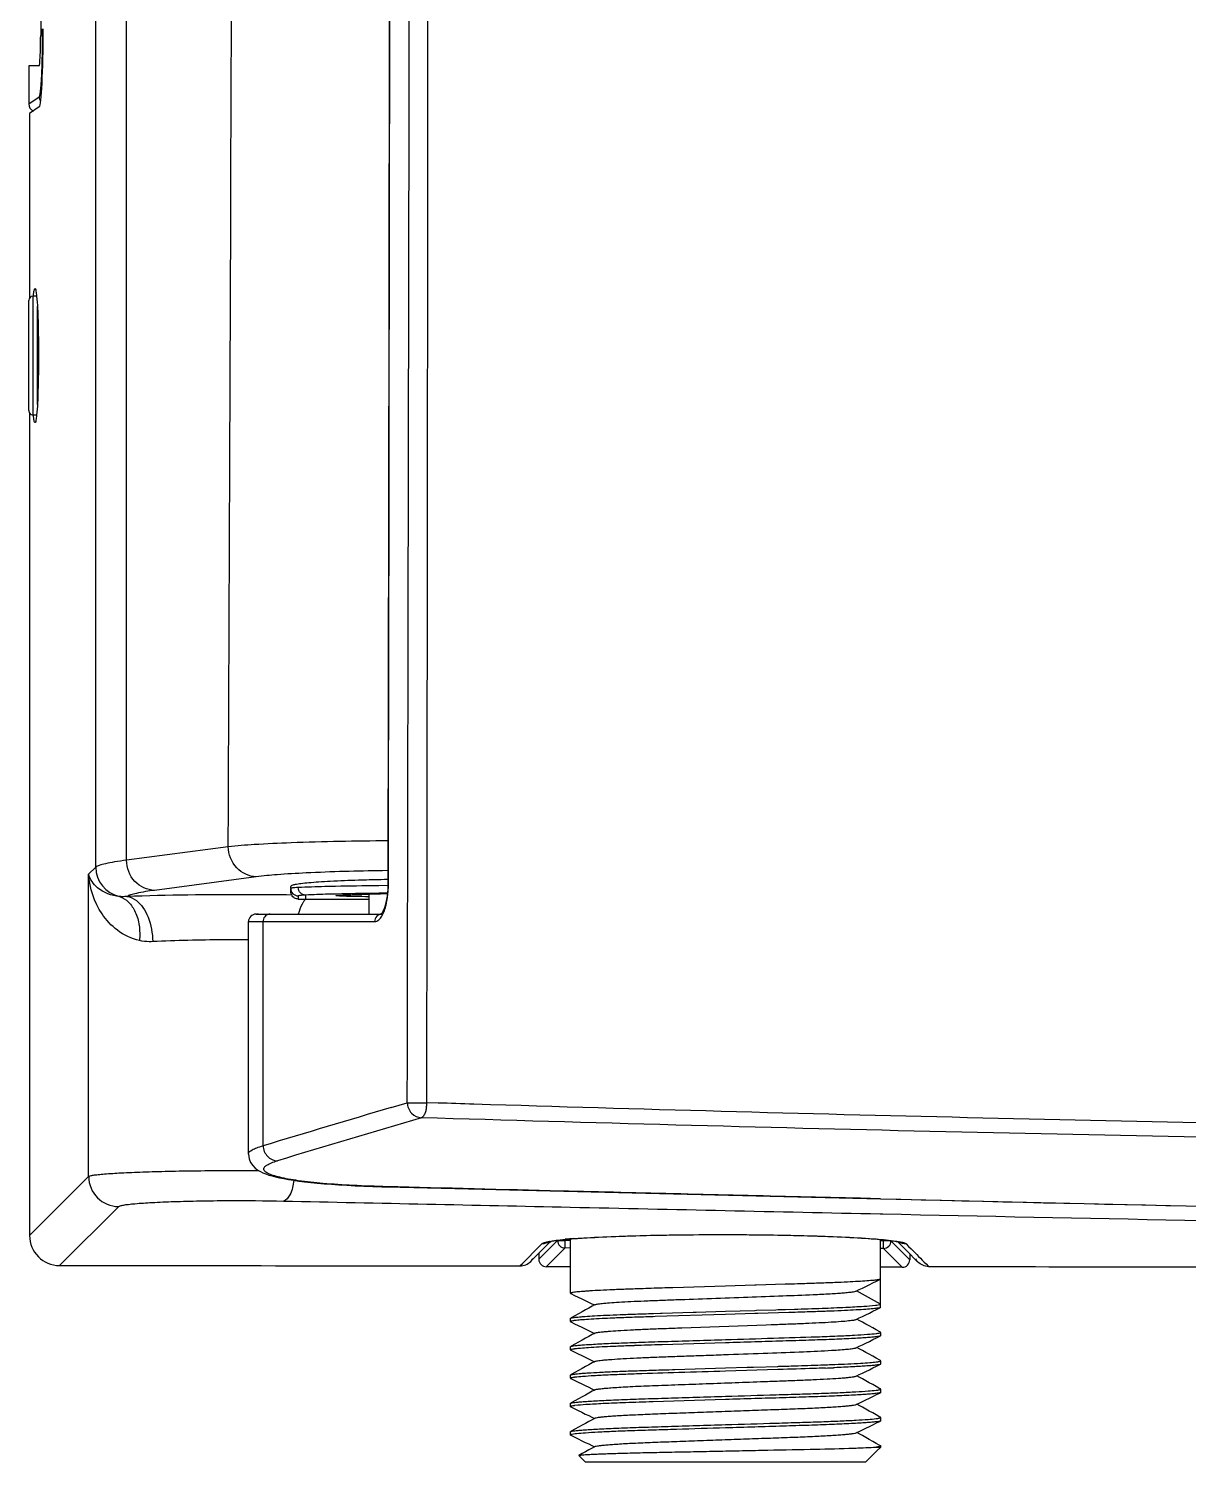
# Model space of a CAD drawing. Header units: millimetres. Extents: x 50 to 1284, y 47 to 781.
# Drawn here: x 49.9 to 127, y 368.3 to 463.6 of the extents above; entities that cross this region are included whole.
import ezdxf

# ---------------------------------------------------------------- set-up
doc = ezdxf.new("R2010")
doc.units = ezdxf.units.MM
doc.header["$LTSCALE"] = 20
doc.layers.add('00_COMPONENTS', color=7, linetype='Continuous')

msp = doc.modelspace()

# ---------------------------------------------------------------- linework, layer by layer
at = {"layer": '00_COMPONENTS', "color": 9, "linetype": 'Continuous'}
for p, q in [((54.402, 407.866), (54.402, 754.833)), ((56.44, 408.326), (56.44, 754.373)), ((50.873, 463.536), (50.873, 463.564)), ((50.873, 463.536), (50.91, 463.536)), ((50.833, 461.031), (50.835, 461.093)), ((49.944, 458.571), (50.645, 459.039)), ((50, 457.937), (50, 445.8)), ((50, 445.8), (50, 445.673)), ((50.245, 437.9), (50.245, 445.8)), ((50.523, 438.59), (50.523, 445.112)), ((50, 438.027), (50, 437.9)), ((50, 437.9), (50, 383.402)), ((63.203, 409.227), (56.44, 408.326)), ((54.402, 407.866), (53.928, 407.394)), ((73.804, 407.639), (73.451, 407.634)), ((53.928, 405.396), (53.928, 407.394)), ((65.064, 407.23), (58.302, 406.329)), ((72.813, 406.631), (72.412, 406.625)), ((73.197, 406.635), (72.813, 406.631)), ((73.802, 406.642), (73.197, 406.635)), ((67.847, 405.961), (67.847, 405.75)), ((68.328, 406.014), (68.328, 405.75)), ((73.202, 406.133), (72.831, 406.128)), ((73.773, 406.14), (73.202, 406.133)), ((53.928, 387.325), (53.928, 405.396)), ((64.542, 404.25), (65.116, 404.25)), ((65.116, 404.25), (65.512, 404.25)), ((65.512, 389.362), (65.512, 404.25)), ((65.512, 404.25), (65.978, 404.25)), ((65.978, 404.25), (66.884, 404.25)), ((66.884, 404.25), (70.395, 404.25)), ((70.395, 404.25), (72.923, 404.25)), ((74.015, 391.904), (75.087, 392.221)), ((77.135, 392.201), (76.392, 392.225)), ((80.61, 392.092), (79.517, 392.126)), ((50, 383.402), (53.928, 387.325)), ((73.7, 386.638), (73.744, 386.644)), ((51.997, 381.405), (55.925, 385.328)), ((106.504, 384.84), (106.67, 384.836)), ((50, 383.402), (49.999, 383.402)), ((83.895, 382.707), (84.06, 382.873)), ((85.073, 383.072), (84.374, 382.375)), ((85.073, 383.072), (85.073, 383.086)), ((85.073, 383.072), (85.572, 383.072)), ((85.571, 382.573), (85.572, 383.072)), ((85.572, 383.072), (85.572, 383.141)), ((85.931, 383.072), (85.572, 383.072)), ((106.718, 383.042), (106.531, 383.042)), ((106.717, 382.542), (106.718, 383.042)), ((106.718, 383.122), (106.718, 383.042)), ((107.217, 383.042), (106.718, 383.042)), ((107.217, 383.065), (107.217, 383.042)), ((107.43, 382.828), (107.217, 383.042)), ((108.464, 381.793), (107.43, 382.828)), ((108.227, 382.849), (108.391, 382.683)), ((82.74, 381.548), (83.895, 382.707)), ((84.051, 382.052), (83.826, 381.827)), ((84.161, 382.162), (84.051, 382.052)), ((84.374, 382.375), (84.161, 382.162)), ((85.571, 382.573), (84.325, 381.328)), ((85.931, 382.572), (85.571, 382.573)), ((106.717, 382.542), (106.531, 382.543)), ((107.964, 381.293), (106.717, 382.542)), ((108.391, 382.683), (108.556, 382.516)), ((82.575, 381.383), (82.74, 381.548)), ((109.546, 381.513), (109.712, 381.345))]:
    msp.add_line(p, q, dxfattribs=at)
at = {"layer": '00_COMPONENTS', "color": 7, "linetype": 'Continuous'}
for p, q in [((50.741, 699.6), (50.741, 463.1)), ((49.944, 461.1), (49.944, 458.571)), ((50.636, 461.1), (49.944, 461.1)), ((50.647, 458.367), (50, 457.937)), ((49.999, 457.935), (49.999, 446.287)), ((50, 457.935), (50, 457.937)), ((49.999, 446.287), (49.999, 445.8)), ((49.999, 445.8), (49.999, 445.671)), ((50.471, 445.8), (50.245, 445.8)), ((50.471, 445.8), (50.245, 445.8)), ((50.364, 446.3), (50.38, 446.287)), ((49.945, 438.2), (49.945, 445.5)), ((49.999, 438.029), (49.999, 437.9)), ((49.999, 437.9), (49.999, 437.408)), ((49.999, 437.408), (49.999, 383.402)), ((50.471, 437.9), (50.245, 437.9)), ((50.471, 437.9), (50.245, 437.9)), ((50.379, 437.408), (50.364, 437.4)), ((72.694, 407.022), (72.562, 407.019)), ((73.801, 407.045), (73.582, 407.041)), ((73.803, 406.737), (73.803, 406.737)), ((67.345, 406.461), (67.345, 406.585)), ((67.847, 405.75), (68.168, 405.75)), ((68.168, 405.75), (68.328, 405.75)), ((68.328, 405.75), (72.056, 405.75)), ((72.056, 405.75), (72.545, 405.75)), ((72.545, 406.072), (72.545, 404.75)), ((65.044, 404.75), (65.131, 404.75)), ((65.077, 404.75), (65.129, 404.75)), ((65.188, 404.75), (65.077, 404.75)), ((65.129, 404.75), (65.596, 404.75)), ((65.131, 404.75), (65.595, 404.75)), ((65.595, 404.75), (65.978, 404.75)), ((65.596, 404.75), (65.978, 404.75)), ((65.978, 404.75), (66.884, 404.75)), ((65.978, 404.75), (66.884, 404.75)), ((66.884, 404.75), (70.395, 404.75)), ((66.884, 404.75), (70.395, 404.75)), ((70.395, 404.75), (72.923, 404.75)), ((70.395, 404.75), (72.923, 404.75)), ((72.923, 404.75), (73.389, 404.75)), ((72.923, 404.75), (73.389, 404.75)), ((73.389, 404.75), (73.39, 404.75)), ((64.542, 388.816), (64.542, 404.25)), ((64.542, 388.812), (64.542, 388.813)), ((73.7, 386.638), (73.7, 386.638)), ((84.27, 382.664), (84.565, 382.96)), ((84.565, 382.96), (84.62, 383.015)), ((85.931, 379.567), (85.931, 383.174)), ((106.531, 380.512), (106.531, 383.14)), ((83.285, 381.676), (84.27, 382.664)), ((83.826, 382.219), (83.826, 381.827)), ((108.464, 382.186), (108.464, 381.793)), ((85.931, 381.326), (84.325, 381.328)), ((107.964, 381.293), (106.531, 381.296)), ((108.894, 381.75), (109.001, 381.642)), ((96.231, 380.039), (92.724, 379.932)), ((98.183, 380.099), (96.231, 380.039)), ((98.271, 380.102), (98.183, 380.099)), ((100.194, 380.161), (98.271, 380.102)), ((101.364, 380.197), (101.279, 380.194)), ((101.487, 380.2), (101.364, 380.197)), ((106.531, 380.512), (106.515, 380.497)), ((106.531, 378.845), (106.531, 380.512)), ((92.724, 379.932), (92.697, 379.931)), ((106.531, 378.845), (104.931, 379.733)), ((87.354, 378.865), (87.514, 378.787)), ((87.547, 378.805), (87.514, 378.787)), ((91.383, 378.224), (91.434, 378.225)), ((91.434, 378.225), (91.905, 378.24)), ((96.231, 378.156), (91.562, 378.013)), ((91.905, 378.24), (92.028, 378.243)), ((92.028, 378.243), (94.085, 378.306)), ((94.085, 378.306), (94.283, 378.312)), ((94.283, 378.312), (96.231, 378.372)), ((96.231, 378.372), (98.177, 378.432)), ((98.184, 378.216), (96.231, 378.156)), ((98.177, 378.432), (98.276, 378.435)), ((98.378, 378.222), (98.184, 378.216)), ((98.276, 378.435), (99.578, 378.475)), ((100.435, 378.285), (98.378, 378.222)), ((99.578, 378.475), (99.728, 378.479)), ((99.728, 378.479), (100.201, 378.494)), ((100.201, 378.494), (100.798, 378.512)), ((100.562, 378.289), (100.435, 378.285)), ((100.845, 378.297), (100.562, 378.289)), ((101.033, 378.303), (100.845, 378.297)), ((101.08, 378.304), (101.033, 378.303)), ((106.531, 378.629), (106.531, 378.845)), ((85.932, 377.683), (85.932, 377.899)), ((89.068, 377.927), (88.98, 377.923)), ((91.429, 378.009), (91.38, 378.007)), ((91.562, 378.013), (91.429, 378.009)), ((93.325, 377.272), (98.924, 377.475)), ((98.924, 377.475), (99.268, 377.487)), ((99.268, 377.487), (99.393, 377.492)), ((104.912, 377.83), (104.949, 377.848)), ((105.1, 377.764), (104.949, 377.848)), ((87.355, 376.981), (87.514, 376.903)), ((87.547, 376.922), (87.514, 376.903)), ((96.232, 376.273), (92.027, 376.144)), ((102.277, 376.676), (102.298, 376.677)), ((106.519, 376.976), (106.484, 376.995)), ((106.532, 376.745), (106.532, 376.961)), ((85.932, 375.8), (85.932, 376.016)), ((89.069, 376.044), (88.975, 376.04)), ((92.027, 376.144), (91.984, 376.143)), ((104.912, 375.947), (104.949, 375.965)), ((105.1, 375.881), (104.949, 375.965)), ((87.355, 375.098), (87.515, 375.02)), ((87.547, 375.038), (87.515, 375.02)), ((92.451, 374.49), (92.697, 374.497)), ((92.697, 374.497), (92.868, 374.502)), ((92.868, 374.502), (96.232, 374.605)), ((96.232, 374.605), (97.664, 374.649)), ((99.7, 374.496), (96.232, 374.389)), ((97.664, 374.649), (97.841, 374.655)), ((97.841, 374.655), (98.096, 374.662)), ((98.096, 374.662), (99.694, 374.711)), ((99.694, 374.711), (99.766, 374.714)), ((99.768, 374.498), (99.7, 374.496)), ((99.766, 374.714), (100.437, 374.734)), ((102.781, 374.81), (102.863, 374.813)), ((102.858, 374.597), (102.788, 374.595)), ((103.458, 374.621), (103.393, 374.618)), ((103.395, 374.834), (103.461, 374.837)), ((103.461, 374.837), (103.489, 374.838)), ((106.519, 375.092), (106.485, 375.111)), ((106.532, 374.862), (106.532, 375.078)), ((85.932, 373.917), (85.932, 374.133)), ((89.737, 374.186), (89.601, 374.181)), ((90.315, 374.207), (90.166, 374.201)), ((104.913, 374.064), (104.949, 374.082)), ((105.101, 373.998), (104.949, 374.082)), ((87.355, 373.215), (87.515, 373.137)), ((87.548, 373.155), (87.515, 373.137)), ((91.425, 372.359), (91.381, 372.357)), ((96.232, 372.506), (91.425, 372.359)), ((106.519, 373.209), (106.485, 373.228)), ((106.532, 372.979), (106.532, 373.195)), ((85.933, 372.033), (85.933, 372.249)), ((104.913, 372.18), (104.95, 372.198)), ((105.101, 372.114), (104.95, 372.198)), ((87.356, 371.331), (87.515, 371.253)), ((87.548, 371.272), (87.515, 371.253)), ((106.52, 371.326), (106.485, 371.345)), ((106.533, 371.095), (106.533, 371.311)), ((85.933, 370.15), (85.933, 370.366)), ((85.933, 370.15), (85.95, 370.134)), ((104.913, 370.297), (104.95, 370.315)), ((105.101, 370.231), (104.95, 370.315)), ((86.933, 368.336), (86.482, 368.788)), ((87.356, 369.448), (87.516, 369.37)), ((87.548, 369.388), (87.516, 369.37)), ((105.533, 368.34), (106.284, 369.091)), ((106.064, 369.34), (106.52, 369.34)), ((106.284, 369.091), (106.533, 369.34)), ((106.52, 369.442), (106.486, 369.461)), ((106.533, 369.428), (106.52, 369.443)), ((106.52, 369.34), (106.533, 369.34)), ((106.533, 369.34), (106.533, 369.428)), ((88.592, 368.337), (86.933, 368.336)), ((88.984, 368.337), (88.592, 368.337)), ((96.233, 368.338), (88.984, 368.337)), ((96.435, 368.338), (96.233, 368.338)), ((103.727, 368.339), (96.435, 368.338)), ((104.962, 368.339), (103.727, 368.339)), ((105.533, 368.34), (104.962, 368.339))]:
    msp.add_line(p, q, dxfattribs=at)
for points in [[(73.803, 756.062), (73.868, 718.152), (73.916, 679.213), (73.947, 640.238), (73.962, 601.228), (73.963, 562.184), (73.948, 523.104), (73.917, 483.989), (73.869, 444.839), (73.803, 406.737)], [(73.803, 406.737), (73.803, 406.686), (73.795, 406.423), (73.777, 406.171), (73.749, 405.934), (73.713, 405.713)], [(73.713, 405.713), (73.671, 405.511), (73.624, 405.33), (73.572, 405.172), (73.52, 405.038), (73.467, 404.928), (73.418, 404.843), (73.376, 404.785), (73.346, 404.752)], [(64.542, 388.812), (64.585, 388.499), (64.688, 388.246)], [(64.688, 388.246), (64.825, 388.045), (64.988, 387.879)], [(64.988, 387.879), (65.162, 387.748), (65.334, 387.646), (65.506, 387.563), (65.691, 387.488), (65.893, 387.419), (66.108, 387.355), (66.345, 387.294), (66.605, 387.235), (66.888, 387.179), (67.196, 387.124), (67.529, 387.072), (67.887, 387.021)], [(67.887, 387.021), (68.27, 386.973), (68.677, 386.928), (69.109, 386.885), (69.566, 386.844), (70.048, 386.807), (70.554, 386.772), (71.082, 386.74), (71.633, 386.711), (72.206, 386.686), (72.798, 386.664), (73.407, 386.645), (73.7, 386.638)], [(73.7, 386.638), (90.926, 386.222), (106.525, 385.843)], [(106.525, 385.843), (108.577, 385.793), (125.781, 385.393), (142.545, 385.035), (158.892, 384.718), (174.891, 384.442), (190.546, 384.207), (193.147, 384.174)], [(84.529, 382.996), (84.524, 382.994), (84.506, 382.987), (84.513, 382.989), (84.533, 382.995), (84.566, 383.003), (84.614, 383.014), (84.672, 383.025), (84.741, 383.038), (84.822, 383.051), (84.914, 383.065)], [(84.914, 383.065), (85.015, 383.079), (85.128, 383.093), (85.25, 383.108), (85.383, 383.122), (85.526, 383.137)], [(85.526, 383.137), (85.679, 383.152), (85.843, 383.167), (86.018, 383.181)], [(86.018, 383.181), (86.202, 383.196), (86.398, 383.211), (86.604, 383.225), (86.821, 383.239), (87.048, 383.253), (87.287, 383.267), (87.537, 383.281), (87.797, 383.294), (88.069, 383.307), (88.352, 383.32), (88.645, 383.333), (88.949, 383.345), (89.263, 383.356), (89.586, 383.368), (89.919, 383.378), (90.262, 383.388), (90.613, 383.398), (90.972, 383.407), (91.339, 383.416), (91.714, 383.424), (92.095, 383.431), (92.482, 383.437), (92.875, 383.443), (93.274, 383.448), (93.676, 383.453), (94.083, 383.456), (94.493, 383.46), (94.905, 383.462), (95.319, 383.463), (95.735, 383.464), (96.15, 383.464), (96.224, 383.464)], [(96.224, 383.464), (96.566, 383.463), (96.981, 383.462), (97.394, 383.459), (97.806, 383.456), (98.214, 383.453), (98.62, 383.448), (99.021, 383.443), (99.418, 383.437), (99.81, 383.431), (100.196, 383.423), (100.576, 383.416), (100.949, 383.407), (101.315, 383.398), (101.674, 383.388), (102.024, 383.378), (102.366, 383.367), (102.699, 383.356), (103.023, 383.344), (103.338, 383.332), (103.642, 383.319), (103.937, 383.306), (104.221, 383.293), (104.494, 383.279), (104.757, 383.265), (105.009, 383.251), (105.25, 383.236), (105.479, 383.221), (105.698, 383.206), (105.906, 383.191), (106.103, 383.176), (106.289, 383.161)], [(106.289, 383.161), (106.464, 383.146), (106.628, 383.13), (106.781, 383.115), (106.923, 383.1), (107.055, 383.085), (107.176, 383.07), (107.286, 383.056), (107.385, 383.042), (107.475, 383.028), (107.553, 383.015), (107.62, 383.002), (107.677, 382.991), (107.723, 382.981), (107.754, 382.973), (107.759, 382.971)], [(107.666, 382.993), (107.814, 382.843), (107.998, 382.658), (108.18, 382.473), (108.361, 382.29), (108.54, 382.109)], [(108.54, 382.109), (108.718, 381.929), (108.894, 381.75)], [(104.912, 379.714), (105.105, 379.809), (105.322, 379.914), (105.545, 380.023), (105.774, 380.135), (106.01, 380.25), (106.252, 380.369), (106.515, 380.497)], [(85.948, 379.55), (86.207, 379.424), (86.448, 379.306), (86.684, 379.192), (86.913, 379.08), (87.137, 378.971), (87.354, 378.865)], [(87.514, 378.787), (87.363, 378.703), (87.146, 378.582), (86.923, 378.458), (86.695, 378.331), (86.462, 378.201), (86.223, 378.069), (85.979, 377.933), (85.945, 377.914)], [(104.949, 377.848), (105.108, 377.926), (105.326, 378.032), (105.549, 378.141), (105.779, 378.253), (106.014, 378.368), (106.256, 378.486), (106.514, 378.612)], [(85.948, 377.667), (86.207, 377.541), (86.449, 377.423), (86.684, 377.308), (86.914, 377.196), (87.137, 377.087), (87.355, 376.981)], [(106.484, 376.995), (106.24, 377.13), (106.001, 377.263), (105.768, 377.393), (105.54, 377.52), (105.317, 377.644), (105.1, 377.764)], [(87.514, 376.903), (87.363, 376.819), (87.146, 376.699), (86.924, 376.575), (86.696, 376.448), (86.462, 376.318), (86.223, 376.185), (85.979, 376.049), (85.945, 376.03)], [(104.949, 375.965), (105.109, 376.043), (105.326, 376.149), (105.55, 376.258), (105.779, 376.37), (106.015, 376.485), (106.256, 376.603), (106.515, 376.729)], [(85.949, 375.784), (86.208, 375.657), (86.449, 375.54), (86.684, 375.425), (86.914, 375.313), (87.137, 375.204), (87.355, 375.098)], [(106.485, 375.111), (106.24, 375.247), (106.002, 375.38), (105.768, 375.51), (105.54, 375.636), (105.317, 375.76), (105.1, 375.881)], [(87.515, 375.02), (87.364, 374.936), (87.147, 374.815), (86.924, 374.691), (86.696, 374.565), (86.463, 374.435), (86.224, 374.302), (85.979, 374.166), (85.945, 374.147)], [(104.949, 374.082), (105.109, 374.16), (105.327, 374.266), (105.55, 374.375), (105.78, 374.487), (106.015, 374.602), (106.256, 374.719), (106.515, 374.846)], [(85.949, 373.9), (86.208, 373.774), (86.449, 373.656), (86.685, 373.542), (86.914, 373.43), (87.138, 373.321), (87.355, 373.215)], [(106.485, 373.228), (106.241, 373.364), (106.002, 373.497), (105.768, 373.626), (105.54, 373.753), (105.318, 373.877), (105.101, 373.998)], [(87.515, 373.137), (87.364, 373.053), (87.147, 372.932), (86.924, 372.808), (86.696, 372.681), (86.463, 372.551), (86.224, 372.419), (85.98, 372.283), (85.946, 372.264)], [(104.95, 372.198), (105.109, 372.276), (105.327, 372.382), (105.55, 372.491), (105.78, 372.603), (106.015, 372.718), (106.257, 372.836), (106.515, 372.962)], [(85.949, 372.017), (86.208, 371.891), (86.45, 371.773), (86.685, 371.658), (86.915, 371.546), (87.138, 371.437), (87.356, 371.331)], [(106.485, 371.345), (106.241, 371.48), (106.002, 371.613), (105.769, 371.743), (105.541, 371.87), (105.318, 371.994), (105.101, 372.114)], [(87.515, 371.253), (87.364, 371.169), (87.147, 371.049), (86.925, 370.925), (86.697, 370.798), (86.463, 370.668), (86.224, 370.535), (85.98, 370.399), (85.946, 370.38)], [(104.95, 370.315), (105.11, 370.393), (105.327, 370.499), (105.551, 370.608), (105.78, 370.72), (106.016, 370.835), (106.257, 370.953), (106.516, 371.079)], [(85.95, 370.134), (86.209, 370.007), (86.45, 369.89), (86.685, 369.775), (86.915, 369.663), (87.138, 369.554), (87.356, 369.448)], [(106.486, 369.461), (106.241, 369.597), (106.003, 369.73), (105.769, 369.86), (105.541, 369.986), (105.318, 370.11), (105.101, 370.231)], [(87.516, 369.37), (87.365, 369.286), (87.148, 369.165), (86.925, 369.041), (86.697, 368.915), (86.486, 368.797)]]:
    msp.add_lwpolyline(points, dxfattribs=at)
at = {"layer": '00_COMPONENTS', "color": 9, "linetype": 'Continuous'}
for centre, radius, start, end in [((-83556.706, 581.309), 83632.007, 359.87045716, 0.12959931), ((-144837.172, 581.272), 144913.685, 359.92525473, 0.07481615), ((-94532.606, 581.311), 94606.606, 359.89427364, 0.10583364), ((-37717.856, 581.271), 37781.446, 359.7390937, 0.2611439), ((-32.26, 463.526), 83.133, 359.28146, 0.00661), ((-12.787, 463.218), 63.658, 358.08685, 359.33929), ((51.146, 459.04), 0.501, 180.1108, 215.59116), ((56.405, 407.873), 2.004, 180.17834, 257.36237), ((67.125, 406.748), 6.713, 355.76002, 359.89791), ((67.845, 406.461), 0.5, 179.98651, 270.32777), ((66.042, 404.249), 0.53, 170.52163, 179.94773), ((463.596, -926.225), 1374.496, 106.465393, 106.83533), ((465.933, -931.226), 1378.734, 106.427195, 106.842283), ((55.932, 387.331), 2.003, 180.17046, 269.81182), ((309.334, 8677.12), 8293.759, 268.5987526, 269.1972826), ((303.461, 9514.366), 9131.651, 268.7651531, 269.0169195), ((85.574, 383.074), 0.501, 180.18575, 269.74608), ((88.614, 350.513), 32.776, 94.29089, 95.30486), ((106.716, 383.043), 0.501, 270.09034, 359.81358)]:
    msp.add_arc(centre, radius, start, end, dxfattribs=at)
at = {"layer": '00_COMPONENTS', "color": 7, "linetype": 'Continuous'}
for centre, radius, start, end in [((50.245, 445.5), 0.3, 95.55499, 174.44501), ((50.245, 445.5), 0.3, 95.55612, 174.44388), ((50.245, 445.5), 0.3, 90, 95.55499), ((50.245, 445.5), 0.3, 90, 95.55612), ((50.245, 445.5), 0.3, 174.44501, 180), ((50.245, 445.5), 0.3, 174.44388, 180), ((50.245, 438.2), 0.3, 180, 185.55499), ((50.245, 438.2), 0.3, 180, 185.55612), ((50.245, 438.2), 0.3, 185.55499, 264.44501), ((50.245, 438.2), 0.3, 185.55612, 264.44388), ((50.245, 438.2), 0.3, 264.44501, 270), ((50.245, 438.2), 0.3, 264.44388, 270), ((75.579, 286.428), 120.629, 91.43294, 91.77245), ((76.062, 266.79), 140.273, 91.01279, 91.37586), ((76.513, 211.75), 194.362, 90.80939, 91.16993), ((65.042, 404.25), 0.5, 90, 180), ((74.023, 392.256), 2.367, 350.85003, 359.00253), ((52, 383.405), 2, 180.07848, 269.9158), ((82.585, 382.373), 0.989, 315.26579, 330.13842), ((84.325, 381.827), 0.499, 179.97116, 269.96257), ((107.965, 381.792), 0.499, 269.87348, 0.02906), ((109.705, 382.336), 0.988, 209.80834, 224.43856), ((94.234, 251.062), 126.97, 92.37184, 92.55758), ((95.634, 216.702), 161.358, 92.14294, 92.33209), ((96.881, 183.17), 194.914, 91.97007, 92.14052), ((103.44, -13.24), 391.433, 91.76553, 91.94132), ((94.227, 249.35), 126.799, 92.37398, 92.55769), ((95.635, 214.819), 161.358, 92.14294, 92.33209), ((96.876, 181.424), 194.776, 91.97111, 92.14058), ((109.535, -203.962), 580.371, 91.732977, 91.911506), ((100.092, 426.958), 51.281, 273.55769, 273.9069), ((97.037, 530.449), 155.96, 272.13907, 272.33547), ((96.829, 536.058), 161.357, 272.14294, 272.33209), ((96.984, 176.451), 197.868, 91.97475, 92.09905)]:
    msp.add_arc(centre, radius, start, end, dxfattribs=at)
for centre, major_axis, ratio, start_param, end_param in [((50.636, 463.1), (0, 2), 0.052408, -3.141593, -1.570796), ((50.638, 463.564), (0, 5.2), 0.05248, -3.106686, -1.570796), ((50.445, 458.572), (0.417, 0.278), 0.998023, 2.554737, 3.742274)]:
    msp.add_ellipse(centre, major_axis=major_axis, ratio=ratio, start_param=start_param, end_param=end_param, dxfattribs=at)
at = {"layer": '00_COMPONENTS', "color": 9, "linetype": 'Continuous'}
for points, knots in [([(50.645, 459.039), (50.652, 459.043), (50.663, 459.06), (50.675, 459.093), (50.689, 459.141), (50.708, 459.236), (50.73, 459.392), (50.755, 459.621), (50.777, 459.905), (50.799, 460.24), (50.818, 460.621), (50.828, 460.89), (50.833, 461.031)], [0, 0, 0, 0, 0.010975, 0.028666, 0.053638, 0.086007, 0.172785, 0.288157, 0.430658, 0.59838, 0.789035, 1, 1, 1, 1]), ([(73.808, 409.62), (71.663, 409.6), (68.701, 409.547), (65.167, 409.389), (63.776, 409.291), (63.203, 409.227)], [0, 0, 0, 0, 0.606266, 0.836854, 1, 1, 1, 1]), ([(65.064, 407.23), (64.586, 407.24), (63.588, 407.71), (63.212, 408.726), (63.203, 409.227)], [0, 0, 0, 0, 0.48784, 1, 1, 1, 1]), ([(56.44, 408.326), (56.176, 408.293), (55.708, 408.229), (55.099, 408.12), (54.683, 408.011), (54.463, 407.924), (54.402, 407.866)], [0, 0, 0, 0, 0.38068, 0.674229, 0.879833, 1, 1, 1, 1]), ([(58.302, 406.329), (57.824, 406.339), (56.826, 406.809), (56.449, 407.824), (56.441, 408.326)], [0, 0, 0, 0, 0.487838, 1, 1, 1, 1]), ([(73.451, 407.634), (71.756, 407.608), (69.417, 407.549), (66.622, 407.388), (65.521, 407.291), (65.064, 407.23)], [0, 0, 0, 0, 0.605434, 0.835249, 1, 1, 1, 1]), ([(57.302, 402.994), (56.774, 403.107), (55.804, 403.577), (54.463, 405.042), (53.994, 406.472), (53.928, 407.394)], [0, 0, 0, 0, 0.275542, 0.528592, 1, 1, 1, 1]), ([(55.967, 405.918), (55.45, 405.962), (54.568, 406.287), (54.019, 407.047), (53.928, 407.394)], [0, 0, 0, 0, 0.591644, 1, 1, 1, 1]), ([(72.412, 406.625), (71.482, 406.612), (69.963, 406.585), (68.443, 406.545), (67.853, 406.514)], [0, 0, 0, 0, 0.611266, 1, 1, 1, 1]), ([(73.804, 406.737), (73.805, 406.735), (73.82, 406.74), (73.83, 406.736), (73.838, 406.736)], [0, 0, 0, 0, 0.25653, 1, 1, 1, 1]), ([(56.465, 405.919), (56.421, 405.915), (56.255, 405.904), (56.089, 405.907), (55.967, 405.918)], [0, 0, 0, 0, 0.264638, 1, 1, 1, 1]), ([(55.967, 405.918), (56.191, 405.851), (56.635, 405.567), (57.083, 404.871), (57.322, 403.979), (57.333, 403.328), (57.302, 402.994)], [0, 0, 0, 0, 0.204389, 0.438697, 0.707534, 1, 1, 1, 1]), ([(58.302, 406.329), (57.899, 406.275), (57.363, 406.197), (56.753, 406.043), (56.541, 405.965), (56.465, 405.919)], [0, 0, 0, 0, 0.644735, 0.858252, 1, 1, 1, 1]), ([(67.415, 406.016), (66.473, 406.03), (62.823, 406.059), (59.171, 406.018), (56.465, 405.919)], [0, 0, 0, 0, 0.258183, 1, 1, 1, 1]), ([(56.465, 405.919), (56.695, 405.902), (57.121, 405.702), (57.574, 405.182), (58.031, 404.279), (58.171, 403.475), (58.184, 402.923)], [0, 0, 0, 0, 0.187049, 0.356297, 0.552996, 1, 1, 1, 1]), ([(67.853, 406.514), (67.779, 406.51), (67.656, 406.501), (67.485, 406.493), (67.41, 406.474), (67.345, 406.473), (67.345, 406.461)], [0, 0, 0, 0, 0.432153, 0.743813, 0.932708, 1, 1, 1, 1]), ([(68.328, 406.014), (68.258, 406.01), (68.142, 406.001), (67.981, 405.992), (67.909, 405.975), (67.847, 405.972), (67.847, 405.961)], [0, 0, 0, 0, 0.43189, 0.743376, 0.932309, 1, 1, 1, 1]), ([(68.328, 406.014), (68.206, 406.014), (67.949, 406.127), (67.853, 406.387), (67.853, 406.514)], [0, 0, 0, 0, 0.490037, 1, 1, 1, 1]), ([(72.244, 406.119), (71.448, 406.107), (70.143, 406.08), (68.837, 406.042), (68.328, 406.014)], [0, 0, 0, 0, 0.609202, 1, 1, 1, 1]), ([(73.667, 405.295), (73.687, 405.369), (73.76, 405.684), (73.801, 406.005), (73.82, 406.252)], [0, 0, 0, 0, 0.234428, 1, 1, 1, 1]), ([(65.978, 404.75), (65.871, 404.75), (65.645, 404.66), (65.538, 404.447), (65.519, 404.337)], [0, 0, 0, 0, 0.488273, 1, 1, 1, 1]), ([(68.197, 405.573), (68.162, 405.518), (68.015, 405.259), (67.914, 404.975), (67.85, 404.752)], [0, 0, 0, 0, 0.219155, 1, 1, 1, 1]), ([(73.389, 404.75), (73.269, 404.75), (73.014, 404.634), (72.923, 404.376), (72.923, 404.25)], [0, 0, 0, 0, 0.487307, 1, 1, 1, 1]), ([(72.923, 404.25), (72.973, 404.25), (73.229, 404.314), (73.381, 404.563), (73.471, 404.747)], [0, 0, 0, 0, 0.195519, 1, 1, 1, 1]), ([(73.471, 404.747), (73.49, 404.787), (73.57, 404.965), (73.629, 405.15), (73.667, 405.295)], [0, 0, 0, 0, 0.228121, 1, 1, 1, 1]), ([(58.184, 402.923), (58.108, 402.919), (57.813, 402.915), (57.517, 402.948), (57.302, 402.994)], [0, 0, 0, 0, 0.257786, 1, 1, 1, 1]), ([(64.542, 403.044), (63.982, 403.046), (61.862, 403.043), (59.742, 402.997), (58.184, 402.923)], [0, 0, 0, 0, 0.264252, 1, 1, 1, 1]), ([(75.087, 392.221), (75.097, 391.971), (75.296, 391.469), (75.792, 391.234), (76.031, 391.227)], [0, 0, 0, 0, 0.511126, 1, 1, 1, 1]), ([(75.087, 392.221), (75.158, 392.22), (75.592, 392.216), (76.026, 392.215), (76.39, 392.214)], [0, 0, 0, 0, 0.162748, 1, 1, 1, 1]), ([(212.384, 389.986), (190.266, 390.054), (146.334, 390.389), (102.413, 391.417), (80.61, 392.092)], [0, 0, 0, 0, 0.503463, 1, 1, 1, 1]), ([(212.135, 389.086), (189.284, 389.144), (143.909, 389.469), (98.544, 390.536), (76.032, 391.227)], [0, 0, 0, 0, 0.503618, 1, 1, 1, 1]), ([(64.541, 388.813), (64.541, 388.936), (64.786, 389.102), (65.117, 389.242), (65.37, 389.322), (65.512, 389.362)], [0, 0, 0, 0, 0.321802, 0.613553, 1, 1, 1, 1]), ([(65.512, 389.362), (65.522, 389.11), (65.723, 388.608), (66.221, 388.374), (66.462, 388.368)], [0, 0, 0, 0, 0.511124, 1, 1, 1, 1]), ([(53.928, 387.325), (53.958, 387.349), (54.069, 387.377), (54.278, 387.419), (54.593, 387.456), (55.203, 387.513), (56.189, 387.573), (57.606, 387.632), (59.291, 387.678), (61.171, 387.709), (63.167, 387.723), (64.528, 387.722), (65.214, 387.718)], [0, 0, 0, 0, 0.010184, 0.029257, 0.05726, 0.093975, 0.191941, 0.319148, 0.470278, 0.638965, 0.818029, 1, 1, 1, 1]), ([(73.744, 386.644), (72.989, 386.663), (71.57, 386.712), (69.605, 386.84), (68.171, 386.992), (67.217, 387.14), (66.658, 387.254), (66.211, 387.372), (65.88, 387.499), (65.659, 387.624), (65.554, 387.763), (65.562, 387.872), (65.624, 387.983), (65.798, 388.109), (66.09, 388.244), (66.327, 388.326), (66.462, 388.368)], [0, 0, 0, 0, 0.238291, 0.448272, 0.62181, 0.693114, 0.753262, 0.801882, 0.838891, 0.864867, 0.882019, 0.889507, 0.897949, 0.921274, 0.955384, 1, 1, 1, 1]), ([(67.56, 387.067), (67.514, 386.735), (67.418, 386.243), (67.062, 385.719), (66.869, 385.694)], [0, 0, 0, 0, 0.632526, 1, 1, 1, 1]), ([(55.925, 385.328), (55.953, 385.355), (56.067, 385.388), (56.279, 385.435), (56.605, 385.478), (57.232, 385.542), (58.241, 385.606), (59.675, 385.666), (61.346, 385.706), (63.771, 385.733), (65.629, 385.72), (66.869, 385.694)], [0, 0, 0, 0, 0.010622, 0.030792, 0.060593, 0.099682, 0.203562, 0.336812, 0.492083, 0.660679, 1, 1, 1, 1]), ([(106.519, 385.841), (104.749, 385.883), (97.677, 386.052), (90.605, 386.226), (85.303, 386.357)], [0, 0, 0, 0, 0.25027, 1, 1, 1, 1]), ([(84.06, 382.873), (84.1, 382.912), (84.263, 382.962), (84.565, 383.029), (85.027, 383.092), (85.382, 383.13), (85.584, 383.149)], [0, 0, 0, 0, 0.107676, 0.310282, 0.608747, 1, 1, 1, 1]), ([(86.162, 383.197), (87.617, 383.308), (90.973, 383.429), (94.328, 383.468), (96.224, 383.465)], [0, 0, 0, 0, 0.434946, 1, 1, 1, 1]), ([(96.224, 383.465), (98.075, 383.463), (101.357, 383.419), (104.639, 383.293), (106.066, 383.183)], [0, 0, 0, 0, 0.56385, 1, 1, 1, 1]), ([(106.066, 383.183), (106.508, 383.15), (107.099, 383.099), (107.78, 382.995), (108.022, 382.942), (108.114, 382.909)], [0, 0, 0, 0, 0.642946, 0.858382, 1, 1, 1, 1]), ([(108.114, 382.909), (108.127, 382.904), (108.167, 382.888), (108.207, 382.869), (108.227, 382.849)], [0, 0, 0, 0, 0.319932, 1, 1, 1, 1])]:
    msp.add_open_spline(points, degree=3, knots=knots, dxfattribs=at)
at = {"layer": '00_COMPONENTS', "color": 7, "linetype": 'Continuous'}
for points, knots in [([(50.261, 445.836), (50.268, 445.903), (50.281, 446.017), (50.307, 446.167), (50.327, 446.249), (50.351, 446.299), (50.364, 446.3)], [0, 0, 0, 0, 0.419778, 0.725262, 0.915972, 1, 1, 1, 1]), ([(50.38, 446.29), (50.413, 446.247), (50.434, 446.07), (50.461, 445.91), (50.472, 445.798)], [0, 0, 0, 0, 0.324072, 1, 1, 1, 1]), ([(50.472, 445.798), (50.527, 445.251), (50.578, 443.926), (50.61, 441.831), (50.577, 439.74), (50.526, 438.423), (50.47, 437.882)], [0, 0, 0, 0, 0.208189, 0.501408, 0.793794, 1, 1, 1, 1]), ([(50.364, 437.4), (50.35, 437.4), (50.325, 437.456), (50.304, 437.543), (50.278, 437.706), (50.264, 437.829), (50.257, 437.901)], [0, 0, 0, 0, 0.081701, 0.272956, 0.579824, 1, 1, 1, 1]), ([(50.47, 437.882), (50.459, 437.773), (50.433, 437.62), (50.411, 437.449), (50.379, 437.409)], [0, 0, 0, 0, 0.678373, 1, 1, 1, 1]), ([(71.848, 406.999), (71.225, 406.98), (70.342, 406.946), (69.244, 406.88), (68.591, 406.829), (68.08, 406.777), (67.687, 406.719), (67.482, 406.672), (67.345, 406.618), (67.345, 406.585)], [0, 0, 0, 0, 0.411369, 0.582579, 0.726835, 0.841934, 0.926066, 0.97823, 1, 1, 1, 1]), ([(67.847, 405.75), (67.763, 405.75), (67.588, 405.799), (67.449, 405.93), (67.415, 406.015)], [0, 0, 0, 0, 0.478838, 1, 1, 1, 1]), ([(70.345, 405.976), (70.345, 405.989), (70.42, 405.985), (70.505, 406.007), (70.699, 406.012), (70.942, 406.027), (71.259, 406.038), (71.799, 406.055), (72.235, 406.065), (72.544, 406.072)], [0, 0, 0, 0, 0.017468, 0.067384, 0.149599, 0.26322, 0.406918, 0.579008, 1, 1, 1, 1]), ([(72.544, 405.906), (72.235, 405.909), (71.799, 405.914), (71.259, 405.925), (70.942, 405.932), (70.699, 405.944), (70.505, 405.947), (70.42, 405.967), (70.345, 405.963), (70.345, 405.976)], [0, 0, 0, 0, 0.421099, 0.593215, 0.736921, 0.85053, 0.932715, 0.982587, 1, 1, 1, 1]), ([(76.278, 391.556), (76.249, 391.477), (76.192, 391.35), (76.085, 391.243), (76.031, 391.227)], [0, 0, 0, 0, 0.599254, 1, 1, 1, 1]), ([(76.36, 391.879), (76.355, 391.85), (76.335, 391.741), (76.306, 391.632), (76.278, 391.556)], [0, 0, 0, 0, 0.265962, 1, 1, 1, 1]), ([(101.279, 380.194), (101.191, 380.191), (100.829, 380.18), (100.467, 380.169), (100.194, 380.161)], [0, 0, 0, 0, 0.244551, 1, 1, 1, 1]), ([(106.515, 380.497), (106.498, 380.488), (106.449, 380.476), (106.356, 380.458), (106.226, 380.441), (105.978, 380.414), (105.577, 380.382), (104.993, 380.344), (104.278, 380.306), (103.442, 380.269), (102.498, 380.233), (101.834, 380.212), (101.487, 380.2)], [0, 0, 0, 0, 0.011287, 0.029975, 0.056126, 0.089672, 0.178467, 0.295124, 0.437916, 0.604702, 0.793003, 1, 1, 1, 1]), ([(90.759, 379.871), (90.407, 379.86), (89.738, 379.837), (88.791, 379.8), (87.962, 379.761), (87.353, 379.727), (86.934, 379.7), (86.674, 379.68), (86.453, 379.661), (86.271, 379.642), (86.13, 379.624), (86.023, 379.605), (85.967, 379.592), (85.931, 379.576), (85.931, 379.567)], [0, 0, 0, 0, 0.21803, 0.414599, 0.586586, 0.731288, 0.792652, 0.846378, 0.892256, 0.930093, 0.959772, 0.981219, 0.994435, 1, 1, 1, 1]), ([(85.931, 379.567), (85.931, 379.565), (85.934, 379.557), (85.942, 379.554), (85.948, 379.551)], [0, 0, 0, 0, 0.171791, 1, 1, 1, 1]), ([(87.547, 378.805), (87.564, 378.815), (87.617, 378.829), (87.717, 378.849), (87.86, 378.869), (88.13, 378.899), (88.566, 378.937), (89.199, 378.98), (89.97, 379.022), (90.865, 379.064), (91.865, 379.102), (93.35, 379.157), (95.31, 379.226), (97.678, 379.313), (99.933, 379.394), (101.377, 379.448), (102.05, 379.478)], [0, 0, 0, 0, 0.004195, 0.011223, 0.021114, 0.033826, 0.067403, 0.111408, 0.164939, 0.226988, 0.296329, 0.371599, 0.533996, 0.701464, 0.860945, 1, 1, 1, 1]), ([(92.697, 379.931), (92.53, 379.926), (91.884, 379.906), (91.238, 379.887), (90.759, 379.871)], [0, 0, 0, 0, 0.259268, 1, 1, 1, 1]), ([(102.05, 379.478), (102.427, 379.496), (102.962, 379.522), (103.631, 379.566), (104.033, 379.595), (104.362, 379.625), (104.616, 379.653), (104.79, 379.681), (104.882, 379.7), (104.912, 379.714)], [0, 0, 0, 0, 0.394391, 0.558865, 0.699401, 0.814552, 0.903482, 0.965349, 1, 1, 1, 1]), ([(85.945, 377.913), (85.961, 377.922), (86.013, 377.935), (86.11, 377.954), (86.249, 377.972), (86.429, 377.991), (86.65, 378.011), (87.023, 378.039), (87.583, 378.074), (88.359, 378.113), (89.267, 378.152), (90.289, 378.189), (91.008, 378.212), (91.383, 378.224)], [0, 0, 0, 0, 0.010559, 0.0287, 0.054455, 0.087754, 0.128498, 0.176513, 0.293552, 0.43698, 0.604431, 0.793136, 1, 1, 1, 1]), ([(100.798, 378.512), (101.415, 378.531), (102.552, 378.566), (104.089, 378.628), (105.269, 378.692), (105.93, 378.74), (106.19, 378.77)], [0, 0, 0, 0, 0.343002, 0.632199, 0.854534, 1, 1, 1, 1]), ([(106.514, 378.613), (106.496, 378.604), (106.442, 378.591), (106.342, 378.573), (106.2, 378.554), (105.93, 378.526), (105.495, 378.492), (104.862, 378.453), (104.087, 378.414), (103.184, 378.375), (102.167, 378.339), (101.453, 378.316), (101.08, 378.304)], [0, 0, 0, 0, 0.01128, 0.030062, 0.056355, 0.090089, 0.179394, 0.296565, 0.439727, 0.606555, 0.794325, 1, 1, 1, 1]), ([(106.19, 378.77), (106.217, 378.773), (106.303, 378.784), (106.389, 378.796), (106.447, 378.809)], [0, 0, 0, 0, 0.311294, 1, 1, 1, 1]), ([(106.447, 378.809), (106.469, 378.813), (106.494, 378.82), (106.531, 378.835), (106.531, 378.845)], [0, 0, 0, 0, 0.704351, 1, 1, 1, 1]), ([(106.531, 378.629), (106.531, 378.627), (106.529, 378.619), (106.52, 378.616), (106.514, 378.613)], [0, 0, 0, 0, 0.171791, 1, 1, 1, 1]), ([(85.932, 377.899), (85.932, 377.901), (85.933, 377.907), (85.94, 377.911), (85.945, 377.913)], [0, 0, 0, 0, 0.182227, 1, 1, 1, 1]), ([(86.078, 377.731), (86.041, 377.725), (85.993, 377.715), (85.945, 377.7), (85.932, 377.688), (85.932, 377.683)], [0, 0, 0, 0, 0.715275, 0.90543, 1, 1, 1, 1]), ([(85.932, 377.683), (85.932, 377.682), (85.934, 377.674), (85.943, 377.67), (85.948, 377.667)], [0, 0, 0, 0, 0.171791, 1, 1, 1, 1]), ([(86.225, 377.752), (86.211, 377.751), (86.162, 377.744), (86.113, 377.737), (86.078, 377.731)], [0, 0, 0, 0, 0.281282, 1, 1, 1, 1]), ([(88.568, 377.906), (88.086, 377.884), (87.429, 377.852), (86.648, 377.796), (86.349, 377.768), (86.225, 377.752)], [0, 0, 0, 0, 0.616822, 0.839373, 1, 1, 1, 1]), ([(87.547, 376.922), (87.566, 376.932), (87.623, 376.947), (87.73, 376.968), (87.883, 376.988), (88.08, 377.01), (88.321, 377.032), (88.725, 377.065), (89.328, 377.104), (90.159, 377.149), (91.12, 377.191), (92.19, 377.231), (92.937, 377.258), (93.325, 377.272)], [0, 0, 0, 0, 0.01113, 0.030012, 0.056683, 0.091013, 0.132849, 0.181944, 0.300951, 0.445574, 0.612744, 0.79886, 1, 1, 1, 1]), ([(99.393, 377.492), (99.763, 377.505), (100.475, 377.53), (101.494, 377.57), (102.408, 377.611), (103.198, 377.653), (103.849, 377.697), (104.299, 377.734), (104.579, 377.766), (104.728, 377.786), (104.835, 377.806), (104.891, 377.821), (104.911, 377.83)], [0, 0, 0, 0, 0.200868, 0.386345, 0.552665, 0.696616, 0.815393, 0.906558, 0.941255, 0.968441, 0.98801, 1, 1, 1, 1]), ([(85.945, 376.03), (85.956, 376.036), (85.988, 376.046), (86.082, 376.067), (86.258, 376.09), (86.535, 376.118), (86.899, 376.147), (87.348, 376.176), (87.877, 376.206), (88.481, 376.235), (89.421, 376.275), (90.738, 376.321), (92.456, 376.373), (94.309, 376.43), (95.583, 376.469), (96.232, 376.489)], [0, 0, 0, 0, 0.003744, 0.009656, 0.028063, 0.055168, 0.090767, 0.134537, 0.186107, 0.244999, 0.310697, 0.460075, 0.628868, 0.811049, 1, 1, 1, 1]), ([(106.515, 376.729), (106.502, 376.723), (106.468, 376.713), (106.37, 376.693), (106.191, 376.67), (105.91, 376.641), (105.542, 376.613), (105.091, 376.584), (104.336, 376.542), (103.22, 376.492), (101.703, 376.439), (99.991, 376.388), (98.146, 376.331), (96.877, 376.293), (96.232, 376.273)], [0, 0, 0, 0, 0.004037, 0.010232, 0.029147, 0.056673, 0.092601, 0.13661, 0.188329, 0.312959, 0.462069, 0.630344, 0.811833, 1, 1, 1, 1]), ([(96.232, 376.489), (97.291, 376.521), (99.306, 376.584), (101.322, 376.643), (102.277, 376.676)], [0, 0, 0, 0, 0.525647, 1, 1, 1, 1]), ([(102.298, 376.677), (102.752, 376.692), (103.582, 376.723), (104.703, 376.776), (105.563, 376.829), (106.046, 376.869), (106.239, 376.892)], [0, 0, 0, 0, 0.344825, 0.631932, 0.852551, 1, 1, 1, 1]), ([(106.239, 376.892), (106.253, 376.894), (106.302, 376.9), (106.351, 376.907), (106.386, 376.913)], [0, 0, 0, 0, 0.281282, 1, 1, 1, 1]), ([(106.386, 376.913), (106.422, 376.92), (106.47, 376.929), (106.518, 376.945), (106.532, 376.956), (106.532, 376.961)], [0, 0, 0, 0, 0.715275, 0.90543, 1, 1, 1, 1]), ([(106.532, 376.745), (106.532, 376.744), (106.529, 376.736), (106.521, 376.732), (106.515, 376.729)], [0, 0, 0, 0, 0.171791, 1, 1, 1, 1]), ([(106.532, 376.961), (106.532, 376.963), (106.53, 376.969), (106.523, 376.973), (106.519, 376.975)], [0, 0, 0, 0, 0.182227, 1, 1, 1, 1]), ([(85.932, 376.016), (85.932, 376.017), (85.934, 376.024), (85.94, 376.027), (85.945, 376.03)], [0, 0, 0, 0, 0.182227, 1, 1, 1, 1]), ([(86.078, 375.848), (86.041, 375.842), (85.993, 375.832), (85.946, 375.816), (85.932, 375.805), (85.932, 375.8)], [0, 0, 0, 0, 0.715275, 0.90543, 1, 1, 1, 1]), ([(85.932, 375.8), (85.932, 375.799), (85.935, 375.791), (85.943, 375.787), (85.949, 375.784)], [0, 0, 0, 0, 0.171791, 1, 1, 1, 1]), ([(86.225, 375.869), (86.211, 375.867), (86.162, 375.861), (86.113, 375.854), (86.078, 375.848)], [0, 0, 0, 0, 0.281282, 1, 1, 1, 1]), ([(88.569, 376.022), (88.086, 376.001), (87.43, 375.968), (86.649, 375.912), (86.35, 375.884), (86.225, 375.869)], [0, 0, 0, 0, 0.616822, 0.839373, 1, 1, 1, 1]), ([(87.547, 375.038), (87.567, 375.049), (87.629, 375.065), (87.744, 375.087), (87.911, 375.108), (88.125, 375.131), (88.387, 375.155), (88.827, 375.189), (89.483, 375.229), (90.384, 375.276), (91.423, 375.319), (92.575, 375.362), (93.813, 375.406), (95.108, 375.452), (96.859, 375.517), (98.961, 375.593), (101.242, 375.674), (102.651, 375.737), (103.274, 375.776)], [0, 0, 0, 0, 0.004361, 0.011861, 0.022515, 0.036252, 0.052983, 0.07265, 0.120299, 0.178061, 0.244615, 0.318369, 0.397636, 0.48054, 0.565124, 0.731432, 0.881054, 1, 1, 1, 1]), ([(103.586, 375.796), (103.759, 375.808), (104.065, 375.83), (104.42, 375.863), (104.643, 375.891), (104.762, 375.909), (104.848, 375.926), (104.895, 375.939), (104.912, 375.947)], [0, 0, 0, 0, 0.388962, 0.687652, 0.802016, 0.89226, 0.958165, 1, 1, 1, 1]), ([(85.945, 374.147), (85.965, 374.157), (86.025, 374.171), (86.141, 374.192), (86.308, 374.212), (86.526, 374.234), (86.794, 374.255), (87.245, 374.287), (87.922, 374.325), (88.857, 374.369), (89.944, 374.411), (91.159, 374.45), (92.009, 374.476), (92.451, 374.49)], [0, 0, 0, 0, 0.010193, 0.028222, 0.054095, 0.087724, 0.128962, 0.17759, 0.296044, 0.440678, 0.608567, 0.796295, 1, 1, 1, 1]), ([(96.232, 374.389), (95.198, 374.357), (93.226, 374.297), (91.253, 374.238), (90.315, 374.207)], [0, 0, 0, 0, 0.524361, 1, 1, 1, 1]), ([(102.788, 374.595), (102.556, 374.586), (101.549, 374.551), (100.542, 374.521), (99.768, 374.498)], [0, 0, 0, 0, 0.230857, 1, 1, 1, 1]), ([(100.437, 374.734), (100.644, 374.74), (101.425, 374.764), (102.207, 374.789), (102.781, 374.81)], [0, 0, 0, 0, 0.265013, 1, 1, 1, 1]), ([(106.515, 374.846), (106.485, 374.832), (106.389, 374.814), (106.206, 374.787), (105.938, 374.761), (105.588, 374.733), (105.159, 374.705), (104.441, 374.664), (103.865, 374.638), (103.458, 374.621)], [0, 0, 0, 0, 0.032962, 0.09353, 0.18146, 0.296137, 0.436581, 0.601683, 1, 1, 1, 1]), ([(103.489, 374.838), (104.06, 374.862), (104.834, 374.898), (105.751, 374.96), (106.097, 374.991), (106.239, 375.009)], [0, 0, 0, 0, 0.622013, 0.843697, 1, 1, 1, 1]), ([(106.239, 375.009), (106.253, 375.011), (106.302, 375.017), (106.351, 375.024), (106.386, 375.03)], [0, 0, 0, 0, 0.281282, 1, 1, 1, 1]), ([(106.386, 375.03), (106.423, 375.036), (106.471, 375.046), (106.518, 375.062), (106.532, 375.073), (106.532, 375.078)], [0, 0, 0, 0, 0.715275, 0.90543, 1, 1, 1, 1]), ([(106.532, 374.862), (106.532, 374.861), (106.529, 374.853), (106.521, 374.849), (106.515, 374.846)], [0, 0, 0, 0, 0.171791, 1, 1, 1, 1]), ([(106.532, 375.078), (106.532, 375.079), (106.53, 375.086), (106.524, 375.089), (106.519, 375.092)], [0, 0, 0, 0, 0.182227, 1, 1, 1, 1]), ([(85.932, 374.133), (85.932, 374.134), (85.934, 374.14), (85.941, 374.144), (85.945, 374.147)], [0, 0, 0, 0, 0.182227, 1, 1, 1, 1]), ([(86.078, 373.965), (86.041, 373.958), (85.993, 373.949), (85.946, 373.933), (85.932, 373.922), (85.932, 373.917)], [0, 0, 0, 0, 0.715275, 0.90543, 1, 1, 1, 1]), ([(85.932, 373.917), (85.932, 373.915), (85.935, 373.907), (85.943, 373.904), (85.949, 373.901)], [0, 0, 0, 0, 0.171791, 1, 1, 1, 1]), ([(86.225, 373.986), (86.211, 373.984), (86.162, 373.978), (86.113, 373.971), (86.078, 373.965)], [0, 0, 0, 0, 0.281282, 1, 1, 1, 1]), ([(89.601, 374.181), (89.215, 374.167), (88.508, 374.138), (87.552, 374.09), (86.812, 374.042), (86.394, 374.006), (86.225, 373.986)], [0, 0, 0, 0, 0.342676, 0.628011, 0.848916, 1, 1, 1, 1]), ([(87.548, 373.155), (87.561, 373.162), (87.598, 373.174), (87.707, 373.198), (87.91, 373.225), (88.229, 373.258), (88.648, 373.293), (89.16, 373.327), (89.759, 373.361), (90.439, 373.395), (91.19, 373.427), (92.004, 373.457), (93.184, 373.501), (94.734, 373.555), (96.63, 373.625), (97.909, 373.671), (98.545, 373.694)], [0, 0, 0, 0, 0.004087, 0.010519, 0.030485, 0.059769, 0.098, 0.144775, 0.199511, 0.261508, 0.330057, 0.404258, 0.483234, 0.651555, 0.826682, 1, 1, 1, 1]), ([(98.545, 373.694), (98.965, 373.71), (99.778, 373.739), (100.945, 373.781), (102, 373.825), (102.918, 373.87), (103.587, 373.912), (104.038, 373.946), (104.308, 373.969), (104.53, 373.993), (104.702, 374.015), (104.825, 374.037), (104.89, 374.053), (104.912, 374.064)], [0, 0, 0, 0, 0.197701, 0.382141, 0.548898, 0.694013, 0.814175, 0.863944, 0.906477, 0.941514, 0.968851, 0.988344, 1, 1, 1, 1]), ([(85.946, 372.263), (85.957, 372.269), (85.989, 372.279), (86.083, 372.3), (86.258, 372.323), (86.535, 372.352), (86.9, 372.38), (87.349, 372.409), (87.877, 372.439), (88.482, 372.468), (89.422, 372.508), (90.739, 372.555), (92.457, 372.606), (94.31, 372.663), (95.584, 372.702), (96.232, 372.722)], [0, 0, 0, 0, 0.003744, 0.009656, 0.028063, 0.055168, 0.090767, 0.134537, 0.186107, 0.244999, 0.310697, 0.460075, 0.628868, 0.811049, 1, 1, 1, 1]), ([(91.381, 372.357), (90.785, 372.339), (89.689, 372.303), (88.213, 372.242), (87.091, 372.179), (86.468, 372.132), (86.226, 372.102)], [0, 0, 0, 0, 0.346924, 0.637198, 0.858107, 1, 1, 1, 1]), ([(96.232, 372.722), (97.355, 372.757), (98.999, 372.807), (101.12, 372.871), (102.537, 372.917), (103.779, 372.965), (104.813, 373.016), (105.61, 373.066), (106.059, 373.103), (106.239, 373.126)], [0, 0, 0, 0, 0.33623, 0.492677, 0.635537, 0.760844, 0.865156, 0.945603, 1, 1, 1, 1]), ([(106.515, 372.963), (106.503, 372.957), (106.469, 372.947), (106.371, 372.926), (106.192, 372.903), (105.91, 372.875), (105.543, 372.846), (105.092, 372.817), (104.336, 372.775), (103.22, 372.726), (101.704, 372.673), (99.992, 372.621), (98.146, 372.565), (96.878, 372.526), (96.232, 372.506)], [0, 0, 0, 0, 0.004037, 0.010232, 0.029147, 0.056673, 0.092601, 0.13661, 0.188329, 0.312959, 0.462069, 0.630344, 0.811833, 1, 1, 1, 1]), ([(106.239, 373.126), (106.253, 373.127), (106.302, 373.134), (106.351, 373.141), (106.386, 373.147)], [0, 0, 0, 0, 0.281282, 1, 1, 1, 1]), ([(106.386, 373.147), (106.423, 373.153), (106.471, 373.163), (106.519, 373.178), (106.532, 373.19), (106.532, 373.195)], [0, 0, 0, 0, 0.715275, 0.90543, 1, 1, 1, 1]), ([(106.532, 372.979), (106.532, 372.977), (106.53, 372.969), (106.521, 372.966), (106.515, 372.963)], [0, 0, 0, 0, 0.171791, 1, 1, 1, 1]), ([(106.532, 373.195), (106.532, 373.196), (106.53, 373.202), (106.524, 373.206), (106.519, 373.209)], [0, 0, 0, 0, 0.182227, 1, 1, 1, 1]), ([(85.933, 372.249), (85.933, 372.251), (85.934, 372.257), (85.941, 372.261), (85.946, 372.263)], [0, 0, 0, 0, 0.182227, 1, 1, 1, 1]), ([(86.079, 372.081), (86.042, 372.075), (85.994, 372.065), (85.946, 372.05), (85.933, 372.038), (85.933, 372.033)], [0, 0, 0, 0, 0.715275, 0.90543, 1, 1, 1, 1]), ([(85.933, 372.033), (85.933, 372.032), (85.935, 372.024), (85.944, 372.02), (85.949, 372.017)], [0, 0, 0, 0, 0.171791, 1, 1, 1, 1]), ([(86.226, 372.102), (86.212, 372.101), (86.163, 372.094), (86.114, 372.087), (86.079, 372.081)], [0, 0, 0, 0, 0.281282, 1, 1, 1, 1]), ([(87.548, 371.272), (87.574, 371.286), (87.66, 371.305), (87.822, 371.332), (88.061, 371.358), (88.371, 371.387), (88.75, 371.417), (89.385, 371.457), (90.324, 371.508), (91.598, 371.56), (93.036, 371.612), (94.587, 371.667), (96.197, 371.726), (97.808, 371.784), (99.363, 371.841), (100.807, 371.892), (102.09, 371.945), (103.036, 371.993), (103.678, 372.035), (104.064, 372.064), (104.38, 372.093), (104.625, 372.12), (104.794, 372.148), (104.883, 372.167), (104.912, 372.18)], [0, 0, 0, 0, 0.00524, 0.014783, 0.028587, 0.046519, 0.068466, 0.094228, 0.15625, 0.230428, 0.314122, 0.404413, 0.498078, 0.591818, 0.682319, 0.766385, 0.841034, 0.903628, 0.92973, 0.95202, 0.970314, 0.98449, 0.994395, 1, 1, 1, 1]), ([(85.946, 370.381), (85.957, 370.387), (85.989, 370.397), (86.083, 370.417), (86.259, 370.44), (86.536, 370.467), (86.9, 370.496), (87.349, 370.526), (87.878, 370.556), (88.482, 370.585), (89.422, 370.625), (90.739, 370.672), (92.457, 370.724), (94.31, 370.779), (95.584, 370.819), (96.233, 370.839)], [0, 0, 0, 0, 0.003745, 0.009654, 0.028052, 0.055154, 0.090757, 0.134531, 0.186102, 0.244994, 0.310692, 0.460074, 0.628871, 0.811049, 1, 1, 1, 1]), ([(96.233, 370.623), (95.143, 370.589), (93.545, 370.541), (91.478, 370.477), (90.088, 370.433), (88.857, 370.387), (87.818, 370.338), (86.997, 370.289), (86.527, 370.252), (86.332, 370.231)], [0, 0, 0, 0, 0.329962, 0.484173, 0.625826, 0.751216, 0.857101, 0.940743, 1, 1, 1, 1]), ([(96.233, 370.839), (97.355, 370.873), (98.999, 370.924), (101.12, 370.988), (102.537, 371.033), (103.78, 371.082), (104.814, 371.132), (105.611, 371.182), (106.059, 371.22), (106.24, 371.242)], [0, 0, 0, 0, 0.33623, 0.492677, 0.635537, 0.760844, 0.865156, 0.945603, 1, 1, 1, 1]), ([(106.516, 371.079), (106.503, 371.073), (106.469, 371.063), (106.371, 371.043), (106.192, 371.02), (105.911, 370.991), (105.543, 370.963), (105.092, 370.934), (104.337, 370.892), (103.221, 370.842), (101.704, 370.789), (99.992, 370.738), (98.147, 370.681), (96.878, 370.643), (96.233, 370.623)], [0, 0, 0, 0, 0.004037, 0.010232, 0.029147, 0.056673, 0.092601, 0.13661, 0.188329, 0.312959, 0.462069, 0.630344, 0.811833, 1, 1, 1, 1]), ([(106.24, 371.242), (106.254, 371.244), (106.303, 371.25), (106.352, 371.257), (106.387, 371.263)], [0, 0, 0, 0, 0.281282, 1, 1, 1, 1]), ([(106.387, 371.263), (106.423, 371.27), (106.471, 371.279), (106.519, 371.295), (106.533, 371.306), (106.533, 371.311)], [0, 0, 0, 0, 0.715275, 0.90543, 1, 1, 1, 1]), ([(106.533, 371.095), (106.533, 371.094), (106.53, 371.086), (106.522, 371.082), (106.516, 371.079)], [0, 0, 0, 0, 0.171791, 1, 1, 1, 1]), ([(106.533, 371.311), (106.533, 371.313), (106.531, 371.319), (106.524, 371.323), (106.52, 371.325)], [0, 0, 0, 0, 0.182227, 1, 1, 1, 1]), ([(85.933, 370.366), (85.933, 370.368), (85.935, 370.374), (85.941, 370.378), (85.946, 370.381)], [0, 0, 0, 0, 0.184011, 1, 1, 1, 1]), ([(86.038, 370.191), (86.012, 370.185), (85.977, 370.177), (85.942, 370.163), (85.933, 370.154), (85.933, 370.15)], [0, 0, 0, 0, 0.704408, 0.896129, 1, 1, 1, 1]), ([(86.332, 370.231), (86.302, 370.228), (86.204, 370.217), (86.105, 370.204), (86.038, 370.191)], [0, 0, 0, 0, 0.30824, 1, 1, 1, 1]), ([(87.548, 369.388), (87.575, 369.403), (87.66, 369.421), (87.823, 369.448), (88.061, 369.474), (88.371, 369.504), (88.751, 369.533), (89.386, 369.574), (90.324, 369.624), (91.598, 369.676), (93.036, 369.729), (94.588, 369.783), (96.197, 369.843), (97.808, 369.9), (99.363, 369.958), (100.807, 370.008), (102.09, 370.062), (103.036, 370.11), (103.678, 370.152), (104.064, 370.181), (104.38, 370.209), (104.625, 370.237), (104.794, 370.264), (104.883, 370.283), (104.913, 370.297)], [0, 0, 0, 0, 0.005242, 0.014779, 0.028578, 0.046518, 0.068457, 0.094225, 0.156248, 0.230425, 0.314124, 0.404411, 0.498077, 0.591817, 0.682314, 0.766387, 0.841033, 0.903632, 0.929732, 0.95202, 0.97032, 0.984487, 0.994391, 1, 1, 1, 1]), ([(86.482, 368.788), (86.481, 368.789), (86.479, 368.794), (86.484, 368.796), (86.486, 368.797)], [0, 0, 0, 0, 0.410479, 1, 1, 1, 1]), ([(86.486, 368.797), (86.493, 368.802), (86.517, 368.807), (86.561, 368.815), (86.624, 368.823), (86.747, 368.835), (86.947, 368.85), (87.241, 368.867), (87.607, 368.885), (88.041, 368.903), (88.54, 368.92), (89.325, 368.945), (90.434, 368.973), (91.895, 369.004), (93.494, 369.036), (95.182, 369.07), (96.907, 369.106), (99.134, 369.15), (101.637, 369.199), (103.881, 369.25), (105.286, 369.301), (105.834, 369.326), (106.064, 369.34)], [0, 0, 0, 0, 0.001327, 0.003616, 0.006882, 0.011119, 0.022469, 0.03757, 0.056305, 0.078539, 0.104114, 0.132822, 0.198712, 0.274092, 0.356582, 0.443637, 0.532628, 0.620888, 0.78471, 0.916028, 0.964695, 1, 1, 1, 1]), ([(106.064, 369.34), (106.081, 369.341), (106.145, 369.348), (106.208, 369.355), (106.254, 369.361)], [0, 0, 0, 0, 0.273387, 1, 1, 1, 1]), ([(106.254, 369.361), (106.295, 369.366), (106.364, 369.375), (106.454, 369.392), (106.503, 369.405), (106.533, 369.42), (106.533, 369.428)], [0, 0, 0, 0, 0.422241, 0.727887, 0.917186, 1, 1, 1, 1])]:
    msp.add_open_spline(points, degree=3, knots=knots, dxfattribs=at)
for points in [[(67.415, 406.015), (67.367, 406.136), (67.345, 406.269), (67.345, 406.399)], [(51.997, 381.405), (62.19, 381.404), (72.383, 381.395), (82.575, 381.383)], [(82.575, 381.383), (82.832, 381.383), (83.106, 381.495), (83.287, 381.678)], [(109.712, 381.345), (109.454, 381.346), (109.179, 381.46), (108.999, 381.644)], [(109.712, 381.345), (119.172, 381.33), (128.633, 381.314), (138.094, 381.301)]]:
    msp.add_open_spline(points, degree=3, dxfattribs=at)
at = {"layer": '00_COMPONENTS', "color": 9, "linetype": 'Continuous'}
for points in [[(68.328, 405.75), (68.28, 405.695), (68.237, 405.635), (68.197, 405.573)], [(72.831, 406.128), (72.635, 406.125), (72.439, 406.122), (72.244, 406.119)], [(79.517, 392.126), (78.723, 392.151), (77.929, 392.176), (77.135, 392.201)], [(85.303, 386.357), (81.45, 386.452), (77.597, 386.548), (73.744, 386.644)], [(66.869, 385.694), (73.218, 385.56), (79.566, 385.424), (85.914, 385.287)], [(85.914, 385.287), (92.777, 385.138), (99.641, 384.987), (106.504, 384.84)], [(84.06, 382.873), (84.228, 382.872), (84.401, 382.917), (84.548, 382.998)], [(108.227, 382.849), (108.059, 382.848), (107.885, 382.894), (107.738, 382.976)], [(108.556, 382.516), (108.886, 382.182), (109.216, 381.848), (109.546, 381.513)]]:
    msp.add_open_spline(points, degree=3, dxfattribs=at)

doc.saveas('drawing.dxf')
